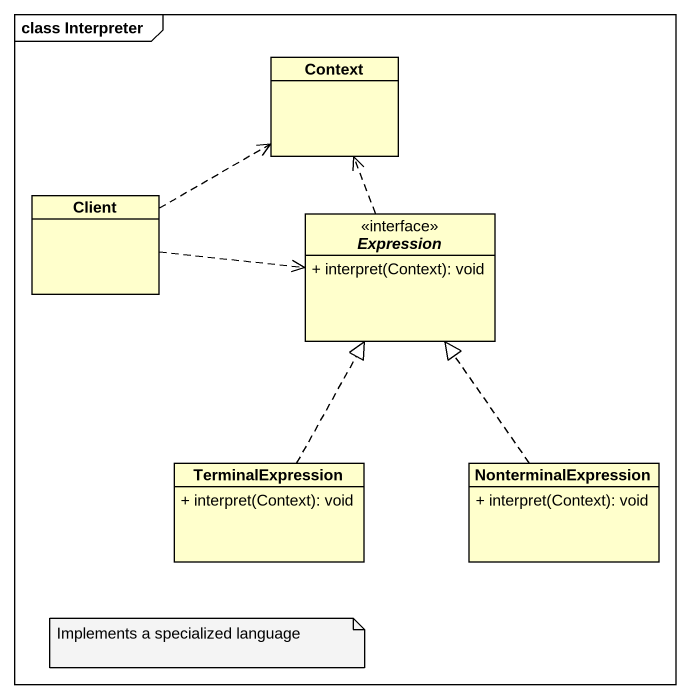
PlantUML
@startuml
mainframe class Interpreter
hide circle
hide empty members
skinparam classAttributeIconSize 0
class Context
class Client
interface Expression <<interface>> {
  + interpret(Context): void
}
class TerminalExpression {
  + interpret(Context): void
}
class NonterminalExpression {
  + interpret(Context): void
}
Client .right.> Context
Client .right.> Expression
Expression .up.> Context
TerminalExpression .up.|> Expression
NonterminalExpression .up.|> Expression
note as N1
  Implements a specialized language
end note
@enduml
